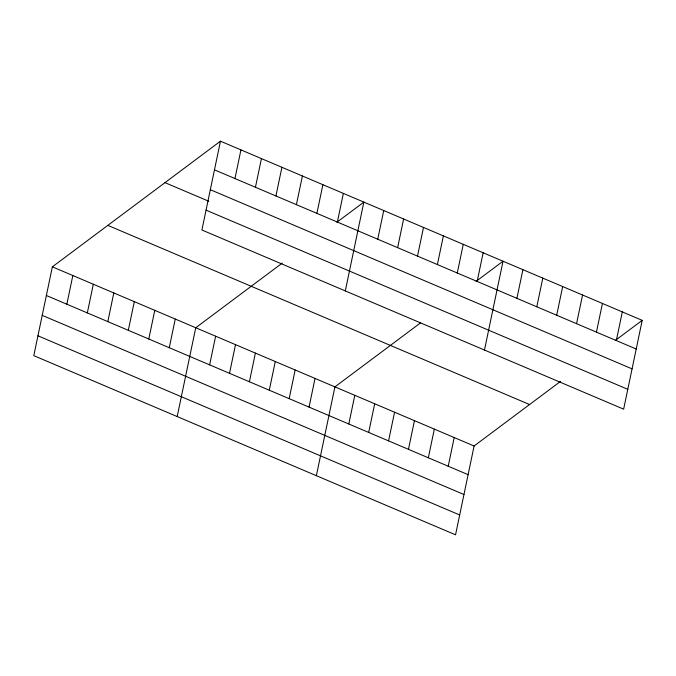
<?xml version="1.0" encoding="UTF-8"?>
<svg xmlns="http://www.w3.org/2000/svg" width="676" height="676" viewBox="0 0 676 676"><rect width="100%" height="100%" fill="white"/><g stroke="black" fill="none" stroke-linecap="round" stroke-linejoin="round"><path stroke-width="1.01" d="M220.46 141.183L201.904 230.001L623.644 409.166L642.2 320.348L220.46 141.183L52.356 266.834L33.8 355.652L455.54 534.817L474.096 445.999L560.598 381.34M66.848 304.208L72.839 275.538M87.331 312.912L93.322 284.241M107.822 321.615L113.805 292.945M128.305 330.319L134.296 301.64M148.788 339.014L154.779 310.343M169.27 347.717L175.261 319.047M177.188 416.568L195.744 327.75L282.247 263.091M234.961 178.557L240.943 149.886M209.636 364.871L215.627 336.2M255.444 187.26L261.435 158.59M229.519 373.313L235.51 344.642M275.926 195.956L281.917 167.285M249.402 381.763L255.393 353.092M296.409 204.659L302.4 175.988M269.285 390.204L275.276 361.533M316.892 213.362L322.883 184.692M289.167 398.654L295.159 369.983M337.383 222.066L343.366 193.395M309.05 407.104L315.041 378.425M345.301 290.917L363.857 202.099L336.91 222.235M316.368 475.693L334.916 386.875L420.607 322.824M377.749 239.211L383.731 210.54M348.808 423.996L354.799 395.325M397.632 247.661L403.614 218.99M368.69 432.437L374.681 403.766M417.506 256.111L423.497 227.44M388.573 440.887L394.564 412.216M437.389 264.553L443.38 235.882M408.456 449.329L414.447 420.658M457.272 273.003L463.263 244.332M428.339 457.779L434.33 429.108M477.155 281.444L483.146 252.773M448.222 466.229L454.213 437.549M484.472 350.041L503.028 261.223L476.081 281.36M516.92 298.336L522.911 269.665M536.803 306.786L542.794 278.115M556.686 315.236L562.669 286.565M576.56 323.677L582.551 295.006M596.443 332.127L602.434 303.456M616.326 340.569L622.317 311.898M615.253 340.484L642.2 320.348M214.469 169.853L636.209 349.019M210.329 189.702L632.06 368.868M164.986 182.647L208.749 201.237M206.053 210.151L627.793 389.317M107.83 225.37L529.57 404.535M52.356 266.834L474.096 445.999M46.365 295.505L468.105 474.67M42.216 315.354L463.956 494.519M37.949 335.803L459.68 514.968"/></g></svg>
